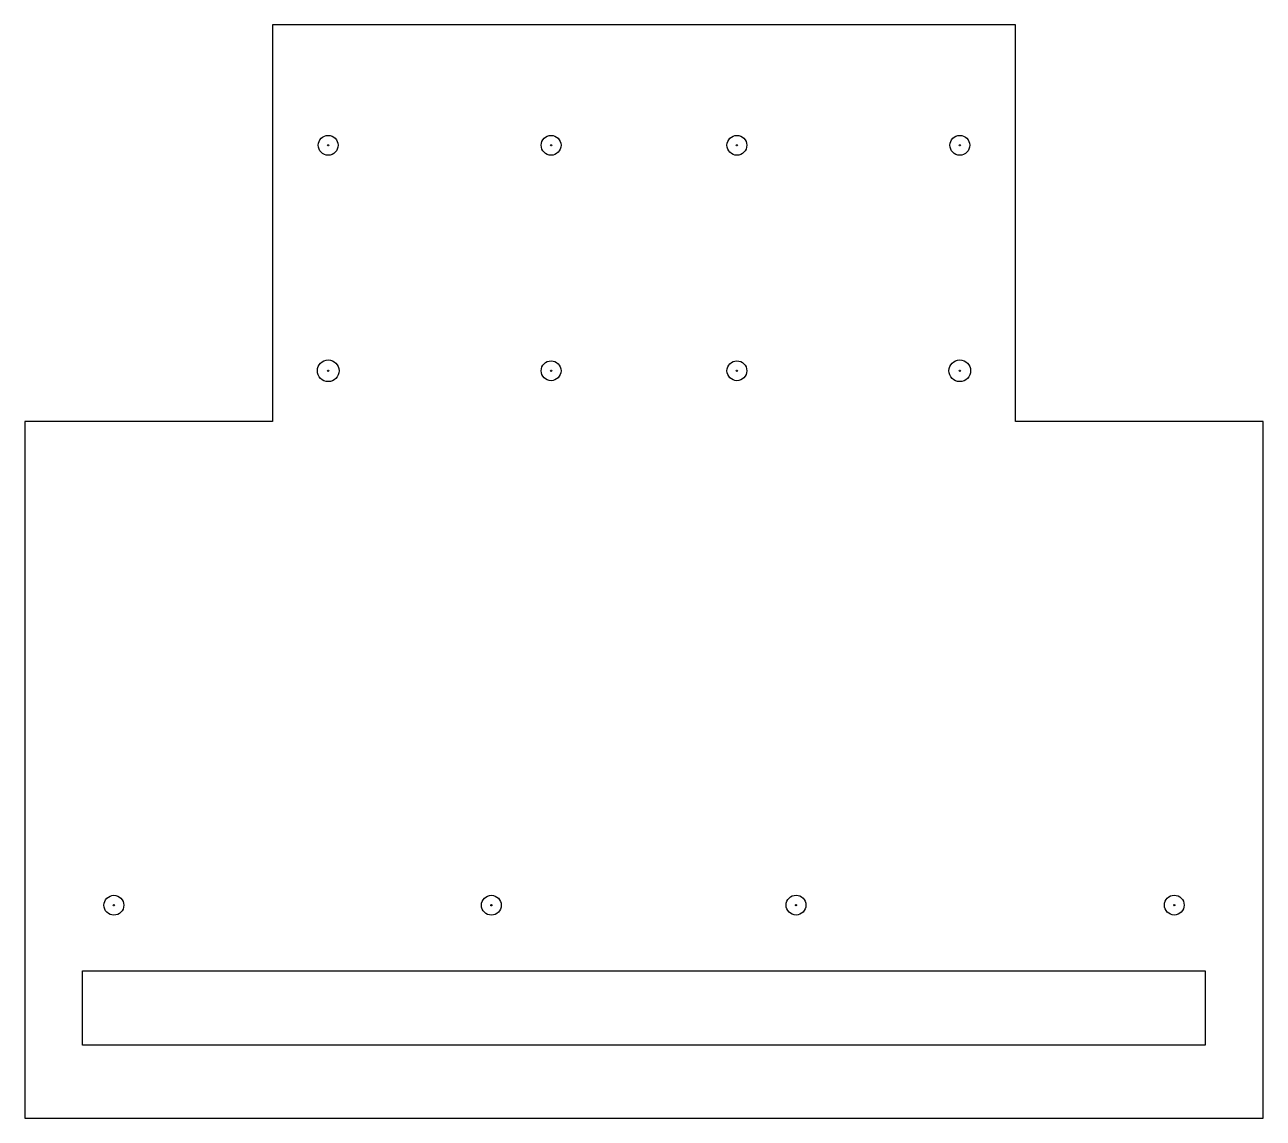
# Model space of a CAD drawing. Header units: millimetres. Extents: x -100 to 100, y -68 to 109.
import ezdxf

# ---------------------------------------------------------------- set-up
doc = ezdxf.new("R2010")
doc.units = ezdxf.units.MM
doc.layers.get('0').update_dxf_attribs({"linetype": 'CONTINUOUS'})

msp = doc.modelspace()

# ---------------------------------------------------------------- linework, layer by layer
for points in [[(-60, 109.1), (-60, 45), (-100, 45), (-100, -67.5), (100, -67.5), (100, 45), (60, 45), (60, 109.1)], [(-90.7, -43.69), (90.65, -43.69), (90.65, -55.69), (-90.7, -55.69)]]:
    msp.add_lwpolyline(points, close=True)
for centre, radius in [((-51, 89.63), 1.6), ((-15, 89.63), 1.6), ((15, 89.63), 1.6), ((51, 89.63), 1.6), ((-51, 89.63), 0.1), ((-15, 89.63), 0.1), ((15, 89.63), 0.1), ((51, 89.63), 0.1), ((-51, 53.22), 1.75), ((-15, 53.22), 1.6), ((15, 53.22), 1.6), ((51, 53.22), 1.75), ((-51, 53.22), 0.1), ((-15, 53.22), 0.1), ((15, 53.22), 0.1), ((51, 53.22), 0.1), ((-85.61, -33.1), 1.6), ((-24.65, -33.1), 1.6), ((24.55, -33.08), 1.6), ((85.63, -33.08), 1.6), ((-85.61, -33.1), 0.1), ((-24.65, -33.1), 0.1), ((24.55, -33.08), 0.1), ((85.63, -33.08), 0.1)]:
    msp.add_circle(centre, radius)

doc.saveas('drawing.dxf')
